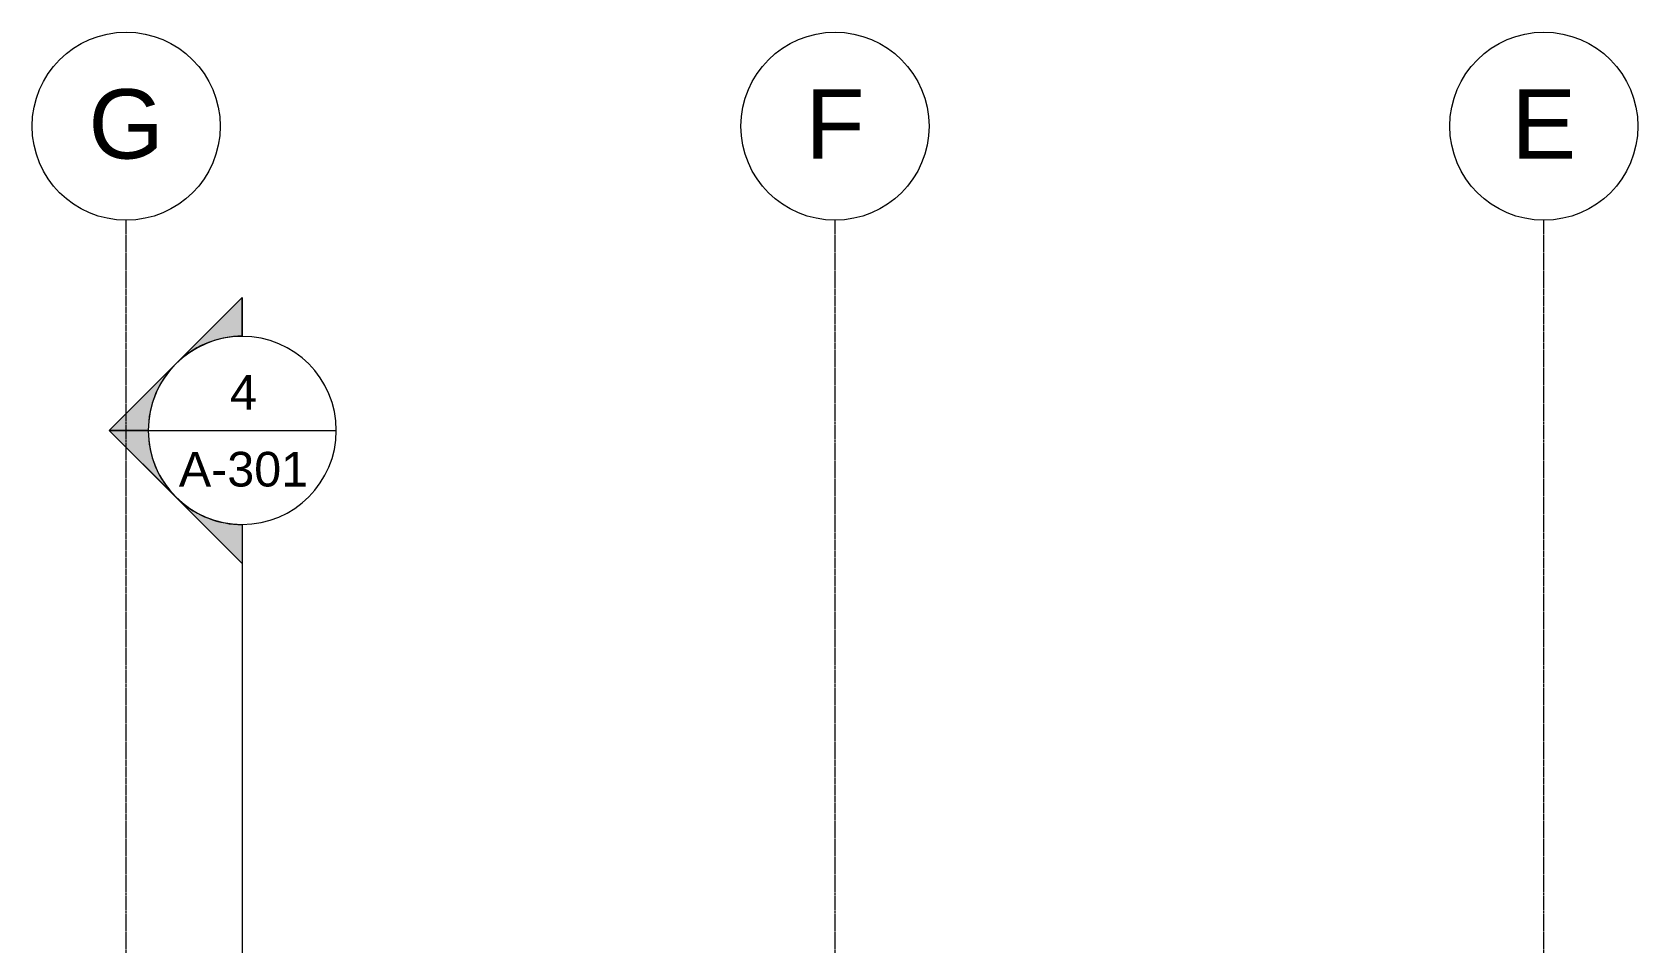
# Model space of a CAD drawing. Header units: inches. Extents: x 20426 to 92531, y -195 to 750.
# Drawn here: x 29614 to 30161, y 403 to 713 of the extents above; entities that cross this region are included whole.
import ezdxf

# ---------------------------------------------------------------- set-up
doc = ezdxf.new("R2010")
doc.units = ezdxf.units.IN
doc.header["$MEASUREMENT"] = 0
doc.linetypes.add('Grid Line 1_2_', pattern=[0.875, 0.5, -0.125, 0.125, -0.125])
for name, color, linetype, lineweight in [('G-ANNO-SYMB', 111, 'Continuous', 9), ('S-GRID', 1, 'Continuous', 9), ('S-GRID-IDEN', 1, 'Continuous', 9)]:
    doc.layers.add(name, color=color, linetype=linetype, lineweight=lineweight)
doc.styles.add('Arial_1', font='arial.ttf', dxfattribs={"height": 23.60479})
doc.styles.add('Arial_2', font='arial.ttf', dxfattribs={"height": 11.802395})

# ---------------------------------------------------------------- blocks, each defined once
blk = doc.blocks.new('Grid - Grid Head - Circle-14747-Elevation - East')
at = {"layer": 'S-GRID-IDEN'}
blk.add_circle((-21143.8, 680.66), 32, dxfattribs=at)
blk = doc.blocks.new('Section - Section Head - Filled-1526-Elevation - East')
at = {"layer": 'G-ANNO-SYMB'}
h = blk.add_hatch(color=256, dxfattribs=at)
edge = h.paths.add_edge_path(flags=0)
edge.add_arc((-22310.53, 577.16), 32.04, 90, 132.0784, ccw=False)
edge.add_line((-22310.53, 609.2), (-22310.53, 622.41))
edge.add_line((-22310.53, 622.41), (-22332, 600.94))
h = blk.add_hatch(color=256, dxfattribs=at)
edge = h.paths.add_edge_path(flags=0)
edge.add_line((-22333.16, 599.78), (-22355.79, 577.16))
edge.add_line((-22355.79, 577.16), (-22342.53, 577.16))
edge.add_arc((-22310.53, 577.16), 32, 135, 180, ccw=False)
h = blk.add_hatch(color=256, dxfattribs=at)
edge = h.paths.add_edge_path(flags=0)
edge.add_arc((-22310.53, 577.16), 32, 180, 225, ccw=False)
edge.add_line((-22342.53, 577.16), (-22355.79, 577.16))
edge.add_line((-22355.79, 577.16), (-22333.16, 554.53))
h = blk.add_hatch(color=256, dxfattribs=at)
edge = h.paths.add_edge_path(flags=0)
edge.add_line((-22332, 553.37), (-22310.53, 531.9))
edge.add_line((-22310.53, 531.9), (-22310.53, 545.12))
edge.add_arc((-22310.53, 577.16), 32.04, 227.9216, 270, ccw=False)
for p, q in [((-22355.79, 577.16), (-22310.53, 622.41)), ((-22332, 600.94), (-22310.53, 622.41)), ((-22310.53, 609.16), (-22310.53, 622.41)), ((-22310.53, 622.41), (-22310.53, 609.2)), ((-22355.79, 577.16), (-22333.16, 599.78)), ((-22355.79, 577.16), (-22310.53, 531.9)), ((-22342.53, 577.16), (-22355.79, 577.16)), ((-22333.16, 554.53), (-22355.79, 577.16)), ((-22355.79, 577.16), (-22342.53, 577.16)), ((-22310.53, 531.9), (-22332, 553.37)), ((-22310.53, 545.16), (-22310.53, 531.9)), ((-22310.53, 545.12), (-22310.53, 531.9))]:
    blk.add_line(p, q, dxfattribs=at)
for radius, start, end in [(32, 90, 270), (32.04, 90, 132.0784), (32, 270, 90), (32, 135, 180), (32, 180, 225), (32.04, 227.9216, 270)]:
    blk.add_arc((-22310.53, 577.16), radius, start, end, dxfattribs=at)

msp = doc.modelspace()

# ---------------------------------------------------------------- linework, layer by layer
at = {"layer": 'G-ANNO-SYMB'}
for p, q in [((29653.94, 577.16), (29717.94, 577.16)), ((29685.94, 545.16), (29685.94, -54.82))]:
    msp.add_line(p, q, dxfattribs=at)
at = {"layer": 'S-GRID', "linetype": 'Grid Line 1_2_'}
for p, q in [((29646.42, -132), (29646.42, 648.66)), ((29887.67, -132), (29887.67, 648.66)), ((30128.92, -132), (30128.92, 648.66))]:
    msp.add_line(p, q, dxfattribs=at)

# ---------------------------------------------------------------- block references
at = {"layer": 'G-ANNO-SYMB'}
msp.add_blockref('Section - Section Head - Filled-1526-Elevation - East', (51996.47, 0), dxfattribs=at)
at = {"layer": 'S-GRID-IDEN'}
for p in [(50790.22, 0), (51031.47, 0), (51272.72, 0)]:
    msp.add_blockref('Grid - Grid Head - Circle-14747-Elevation - East', p, dxfattribs=at)

# ---------------------------------------------------------------- texts
at = {"layer": 'G-ANNO-SYMB', "attachment_point": 2, "line_spacing_factor": 0.938532, "style": 'Arial_2'}
for s, insert, char_height, width in [('4', (29686.35, 596.05), 11.8, 10.944), ('A-301', (29686.35, 569.87), 11.802, 52.416)]:
    msp.add_mtext(s, dxfattribs=dict(at, insert=insert, char_height=char_height, width=width))

# ---------------------------------------------------------------- next in the draw order: texts
at = {"layer": 'S-GRID-IDEN', "char_height": 23.6, "attachment_point": 2, "line_spacing_factor": 0.938532, "style": 'Arial_1', "bg_fill": 3, "box_fill_scale": 1.25, "bg_fill_color": 0, "bg_fill_transparency": 0}
for s, insert, width in [('G', (29646.41, 693.24), 30.528), ('F', (29887.66, 693.24), 23.904), ('E', (30128.91, 693.24), 26.208)]:
    msp.add_mtext(s, dxfattribs=dict(at, insert=insert, width=width))

doc.saveas('drawing.dxf')
